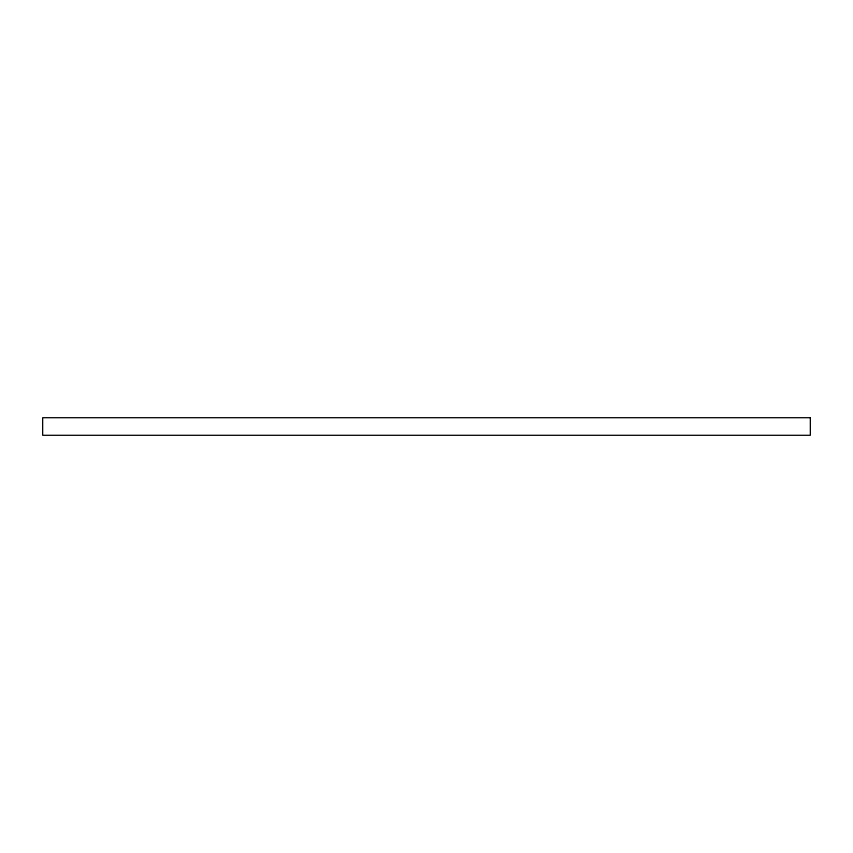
<?xml version="1.0" encoding="UTF-8"?>
<svg xmlns="http://www.w3.org/2000/svg" width="853" height="853" viewBox="0 0 853 853"><rect width="100%" height="100%" fill="white"/><g stroke="black" fill="none" stroke-linecap="round" stroke-linejoin="round"><path stroke-width="1.28" d="M810.35 417.703L42.65 417.703L42.65 435.297L810.35 435.297L810.35 417.703"/></g></svg>
